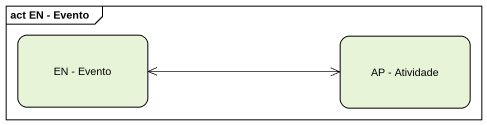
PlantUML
@startuml
mainframe act EN - Evento
hide empty description
state "EN - Evento" as EN_Evento
state "AP - Atividade" as AP_Atividade
EN_Evento -right-> AP_Atividade
AP_Atividade -left-> EN_Evento
@enduml
